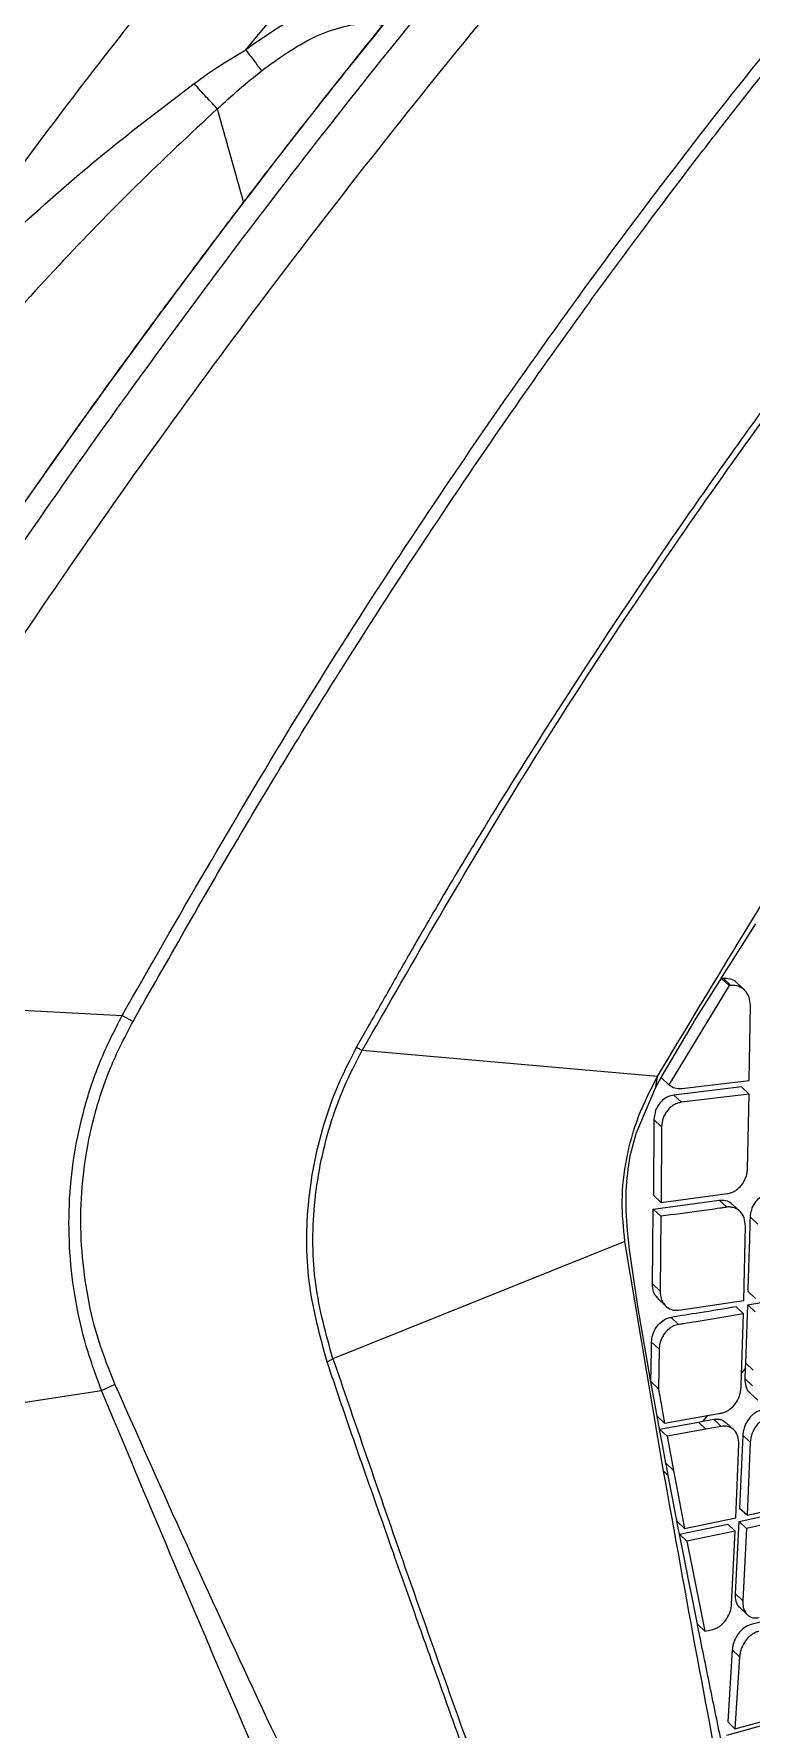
# Model space of a CAD drawing. Extents: x 400 to 501, y 484 to 634.
# Drawn here: x 407.771 to 409.383, y 582.568 to 586.378 of the extents above; entities that cross this region are included whole.
import ezdxf

# ---------------------------------------------------------------- set-up
doc = ezdxf.new("R2010")
doc.units = 0
doc.header["$MEASUREMENT"] = 0
doc.layers.add('DIM', color=3, linetype='Continuous')
doc.layers.add('GEOMETRY', color=3, linetype='Continuous', lineweight=25)

# ---------------------------------------------------------------- blocks, each defined once
blk = doc.blocks.new('2026 GRANDEE')
at = {"layer": 'GEOMETRY', "ltscale": 16}
for p, q in [((-42.2414, -10.6303), (-42.1828, -10.8405)), ((-41.0959, -12.5646), (-41.0304, -12.4619)), ((-41.1086, -12.5847), (-41.0959, -12.5646)), ((-41.091, -12.6011), (-41.2263, -12.8238)), ((-41.1683, -12.6805), (-41.1083, -12.5847)), ((-41.091, -12.6011), (-41.1083, -12.5848)), ((-41.087, -12.6007), (-41.1043, -12.5844)), ((-41.0565, -12.6109), (-41.0737, -12.5946)), ((-41.0456, -12.8143), (-41.0429, -12.6453)), ((-42.4554, -12.6683), (-42.4308, -12.6815)), ((-41.1764, -12.6936), (-41.1683, -12.6805)), ((-41.2436, -12.8074), (-41.1764, -12.6936)), ((-41.2517, -12.8051), (-41.9154, -12.7466)), ((-41.3, -12.9332), (-41.2557, -12.8297)), ((-41.2558, -12.8297), (-41.2438, -12.8073)), ((-41.2557, -12.8297), (-41.2518, -12.805)), ((-41.2436, -12.8075), (-41.2263, -12.8238)), ((-41.0632, -12.8289), (-41.2149, -12.8472)), ((-41.1974, -12.8325), (-41.0456, -12.8144)), ((-41.0461, -12.845), (-41.0632, -12.8288)), ((-41.1976, -12.8634), (-41.2149, -12.8471)), ((-41.0461, -12.845), (-41.1976, -12.8634)), ((-41.0496, -13.0132), (-41.0461, -12.845)), ((-41.2597, -12.902), (-41.2609, -13.0724)), ((-41.2425, -12.9183), (-41.2597, -12.902)), ((-41.3133, -12.984), (-41.3, -12.9332)), ((-41.2425, -12.9183), (-41.2438, -13.0886)), ((-41.2438, -13.0886), (-41.0941, -13.0685)), ((-41.2632, -13.2714), (-41.2612, -13.1033)), ((-41.2612, -13.1033), (-41.1132, -13.0832)), ((-41.2612, -13.1033), (-41.2441, -13.1195)), ((-41.2438, -13.0886), (-41.261, -13.0724)), ((-41.0962, -13.0992), (-41.1132, -13.0832)), ((-41.0669, -13.1082), (-41.0838, -13.0922)), ((-41.2441, -13.1195), (-41.2461, -13.2875)), ((-41.0575, -13.3087), (-41.0542, -13.1413)), ((-41.0261, -13.1375), (-41.043, -13.1215)), ((-41.2382, -13.6924), (-41.325, -13.1766)), ((-41.3149, -13.1944), (-41.3194, -13.1523)), ((-41.2967, -13.3173), (-41.3149, -13.1944)), ((-41.2461, -13.2875), (-41.2632, -13.2714)), ((-41.049, -13.3186), (-40.9308, -13.2976)), ((-41.0312, -13.3042), (-41.048, -13.2884)), ((-41.2669, -13.4914), (-41.2966, -13.3175)), ((-41.2501, -13.3054), (-41.2331, -13.3215)), ((-41.2042, -13.3305), (-41.0575, -13.3087)), ((-41.0585, -13.339), (-41.0753, -13.3231)), ((-41.0536, -13.4495), (-41.049, -13.3186)), ((-41.0322, -13.3345), (-41.049, -13.3186)), ((-41.2213, -13.3467), (-41.2044, -13.3627)), ((-41.0639, -13.499), (-41.0585, -13.339)), ((-41.2481, -13.4186), (-41.2651, -13.4025)), ((-41.9945, -13.4467), (-41.9817, -13.4397)), ((-41.2481, -13.4186), (-41.2497, -13.5072)), ((-41.054, -13.4606), (-41.0536, -13.4495)), ((-41.0368, -13.4653), (-41.0536, -13.4495)), ((-41.054, -13.4606), (-41.0629, -13.4717)), ((-41.0549, -13.4846), (-41.054, -13.4606)), ((-41.0382, -13.5004), (-41.0549, -13.4846)), ((-42.5015, -13.511), (-42.4714, -13.4971)), ((-41.2526, -13.5687), (-41.2666, -13.4912)), ((-41.2497, -13.5072), (-41.2666, -13.4912)), ((-41.0432, -13.5173), (-41.0265, -13.5331)), ((-41.2358, -13.5846), (-41.1149, -13.5629)), ((-41.2476, -13.5982), (-41.2529, -13.569)), ((-41.2358, -13.5846), (-41.2527, -13.5686)), ((-41.2476, -13.5981), (-41.1597, -13.5823)), ((-41.2473, -13.5981), (-41.2304, -13.614)), ((-41.2409, -13.6324), (-41.2472, -13.598)), ((-41.1429, -13.5982), (-41.2304, -13.614)), ((-41.1597, -13.5823), (-41.1497, -13.5804)), ((-41.1429, -13.5982), (-41.1597, -13.5823)), ((-41.1392, -13.5673), (-41.1497, -13.5804)), ((-41.1497, -13.5804), (-41.1253, -13.5759)), ((-41.1085, -13.5917), (-41.1429, -13.5982)), ((-41.1085, -13.5917), (-41.1253, -13.5759)), ((-41.0805, -13.5994), (-41.0972, -13.5836)), ((-41.2329, -13.6747), (-41.2409, -13.6324)), ((-41.2304, -13.614), (-41.2161, -13.6906)), ((-41.0757, -13.7971), (-41.0688, -13.6321)), ((-41.0599, -13.6112), (-41.0671, -13.776)), ((-41.0432, -13.627), (-41.0598, -13.6112)), ((-41.0432, -13.627), (-41.0504, -13.7917)), ((-41.2312, -13.6837), (-41.2329, -13.6747)), ((-41.2161, -13.6906), (-41.2329, -13.6747)), ((-41.2277, -13.7023), (-41.2312, -13.6838)), ((-41.2121, -13.7835), (-41.2278, -13.7022)), ((-41.2161, -13.6906), (-41.1911, -13.8212)), ((-41.2104, -13.7923), (-41.2121, -13.7835)), ((-41.2079, -13.8053), (-41.2104, -13.7923)), ((-41.0685, -13.8059), (-40.9315, -13.7752)), ((-41.0504, -13.7917), (-41.0671, -13.776)), ((-40.915, -13.7908), (-41.0518, -13.8215)), ((-41.0504, -13.7917), (-40.9119, -13.761)), ((-41.1911, -13.8212), (-41.2079, -13.8054)), ((-41.2024, -13.8342), (-41.0937, -13.8113)), ((-41.1911, -13.8212), (-41.0757, -13.7972)), ((-41.0771, -13.827), (-41.1855, -13.85)), ((-41.0937, -13.8113), (-41.0771, -13.827)), ((-41.0851, -13.9911), (-41.0771, -13.827)), ((-41.0767, -13.968), (-41.0685, -13.8059)), ((-41.0518, -13.8215), (-41.0684, -13.8059)), ((-41.0518, -13.8215), (-41.0601, -13.9837)), ((-41.1845, -13.9238), (-41.2022, -13.8341)), ((-41.1855, -13.85), (-41.2022, -13.8342)), ((-41.1855, -13.85), (-41.1452, -14.0523)), ((-41.1837, -13.9279), (-41.1845, -13.9238)), ((-41.1834, -13.9294), (-41.1837, -13.9279)), ((-41.1755, -13.9688), (-41.1834, -13.9294)), ((-41.1618, -14.0366), (-41.1755, -13.9689)), ((-41.0601, -13.9837), (-41.0767, -13.968)), ((-41.0661, -13.9997), (-41.0495, -14.0153)), ((-40.9064, -14.0031), (-41.0414, -14.0371)), ((-41.1452, -14.0523), (-41.1618, -14.0367)), ((-41.1452, -14.0523), (-41.1276, -14.0482)), ((-41.0838, -14.0943), (-41.094, -14.2562)), ((-41.0673, -14.1098), (-41.0838, -14.0943)), ((-41.0673, -14.1098), (-41.0776, -14.2717)), ((-41.096, -14.2855), (-40.9635, -14.2491)), ((-41.0776, -14.2717), (-40.9448, -14.2356)), ((-41.0776, -14.2717), (-41.094, -14.2562))]:
    blk.add_line(p, q, dxfattribs=at)
at = {"layer": 'GEOMETRY', "ltscale": 16, "flags": 128}
for points in [[(-41.087, -12.6007), (-41.0893, -12.6009), (-41.091, -12.6011)], [(-43.1913, -12.6288), (-42.7793, -12.6509), (-42.4555, -12.6683)], [(-41.325, -13.1766), (-41.6532, -13.3081), (-41.9815, -13.4397)], [(-43.2593, -13.6269), (-42.835, -13.562), (-42.5015, -13.511)], [(-41.0641, -13.5053), (-41.0639, -13.5018), (-41.0639, -13.499)]]:
    blk.add_lwpolyline(points, dxfattribs=at)
at = {"layer": 'GEOMETRY', "ltscale": 16}
for points, knots in [([(-45.9514, -13.3107), (-45.8033, -13.0357), (-45.5087, -12.4889), (-45.1362, -11.8753), (-44.8657, -11.4533), (-44.7068, -11.2126), (-44.5423, -10.9704), (-44.3613, -10.7115), (-44.0257, -10.2469), (-43.5214, -9.5953), (-42.8346, -8.7946), (-42.1791, -8.1048), (-41.5672, -7.5146), (-41.0084, -7.0135), (-40.5326, -6.6169), (-40.1496, -6.3143), (-39.8662, -6.0981), (-39.5827, -5.8893), (-39.3147, -5.6985), (-38.9061, -5.4164), (-38.3432, -5.05), (-37.599, -4.6027), (-37.0869, -4.3272), (-36.8294, -4.1887)], [0, 0, 0, 0, 0.071478, 0.142152, 0.164219, 0.186221, 0.208164, 0.23124, 0.25853, 0.33935, 0.419742, 0.49991, 0.55706, 0.614293, 0.671682, 0.698814, 0.726004, 0.753262, 0.779402, 0.801319, 0.866902, 0.933096, 1, 1, 1, 1]), ([(-38.5432, -6.0347), (-38.7588, -6.1711), (-39.1951, -6.4469), (-39.8326, -6.902), (-40.4612, -7.3931), (-41.0726, -7.9208), (-41.6606, -8.4805), (-42.2203, -9.0686), (-42.748, -9.6801), (-43.2389, -10.3086), (-43.6936, -10.9457), (-43.9692, -11.3815), (-44.1054, -11.5969)], [0, 0, 0, 0, 0.096388, 0.195023, 0.295826, 0.397716, 0.500085, 0.602465, 0.704379, 0.805192, 0.903705, 1, 1, 1, 1]), ([(-38.4121, -6.2479), (-38.6246, -6.3824), (-39.0544, -6.6544), (-39.6825, -7.1032), (-40.3015, -7.5872), (-40.9036, -8.1071), (-41.4827, -8.6584), (-42.034, -9.2375), (-42.5539, -9.8398), (-43.0377, -10.4587), (-43.4861, -11.0863), (-43.7579, -11.5157), (-43.8922, -11.728)], [0, 0, 0, 0, 0.096434, 0.195093, 0.295893, 0.397757, 0.500085, 0.602425, 0.704313, 0.805122, 0.903658, 1, 1, 1, 1]), ([(-43.189, -12.392), (-43.0672, -12.1984), (-42.824, -11.812), (-42.4322, -11.25), (-42.0214, -10.7025), (-41.59, -10.17), (-41.1388, -9.6533), (-40.6689, -9.154), (-40.1814, -8.6729), (-39.6767, -8.2107), (-39.1552, -7.7673), (-38.6171, -7.3443), (-38.0651, -6.9394), (-37.685, -6.6885), (-37.4947, -6.5629)], [0, 0, 0, 0, 0.083512, 0.166712, 0.249853, 0.333077, 0.416479, 0.499832, 0.583025, 0.666209, 0.749518, 0.832976, 0.916394, 1, 1, 1, 1]), ([(-43.0921, -12.4567), (-42.9462, -12.2263), (-42.6547, -11.7659), (-42.1781, -11.1008), (-41.6742, -10.4561), (-41.1412, -9.8341), (-40.6129, -9.2693), (-40.0957, -8.7582), (-39.5941, -8.2973), (-39.0757, -7.855), (-38.5408, -7.433), (-37.992, -7.0295), (-37.6141, -6.7797), (-37.4251, -6.6548)], [0, 0, 0, 0, 0.100069, 0.199912, 0.299747, 0.399786, 0.499827, 0.583023, 0.66622, 0.749552, 0.833045, 0.916507, 1, 1, 1, 1]), ([(-38.8805, -7.0982), (-39.0828, -7.2415), (-39.4865, -7.5274), (-40.0651, -7.9904), (-40.6218, -8.4756), (-41.1548, -8.9853), (-41.6644, -9.5183), (-42.1497, -10.075), (-42.6127, -10.6536), (-42.8986, -11.0573), (-43.042, -11.2596)], [0, 0, 0, 0, 0.125663, 0.250769, 0.375483, 0.499993, 0.624505, 0.749222, 0.874332, 1, 1, 1, 1]), ([(-42.4555, -12.6683), (-42.3301, -12.4491), (-42.0791, -12.0106), (-41.6643, -11.3751), (-41.2204, -10.7612), (-40.7449, -10.1746), (-40.2386, -9.6177), (-39.6969, -9.0945), (-39.1233, -8.6027), (-38.5221, -8.1427), (-37.9004, -7.7105), (-37.4703, -7.4495), (-37.2552, -7.3189)], [0, 0, 0, 0, 0.100262, 0.200594, 0.3008419, 0.4004929, 0.4997617, 0.5991068, 0.6990092, 0.7993777, 0.8996698, 1, 1, 1, 1]), ([(-42.4308, -12.6815), (-42.3533, -12.5449), (-42.2057, -12.2853), (-41.9847, -11.9218), (-41.7787, -11.603), (-41.5913, -11.3268), (-41.425, -11.092), (-41.282, -10.8976), (-41.1797, -10.7628), (-41.1126, -10.6763), (-41.0743, -10.6273), (-41.0235, -10.5629), (-40.9575, -10.4805), (-40.8741, -10.3783), (-40.7892, -10.2765), (-40.6442, -10.1062), (-40.4856, -9.9275), (-40.3349, -9.766), (-40.268, -9.6958), (-40.2384, -9.6651), (-40.2254, -9.6517), (-40.2197, -9.6457), (-40.2171, -9.6431), (-40.2159, -9.6419), (-40.2154, -9.6413), (-40.2152, -9.6411), (-40.2152, -9.6411), (-40.2151, -9.6411), (-40.2151, -9.641), (-40.2149, -9.6409), (-40.2143, -9.6402), (-40.2118, -9.6376), (-40.2017, -9.6273), (-40.1794, -9.6043), (-40.1409, -9.5652), (-40.08, -9.5039), (-39.9932, -9.418), (-39.8764, -9.3055), (-39.7733, -9.2091), (-39.6924, -9.1351), (-39.6423, -9.0896), (-39.5896, -9.0424), (-39.5344, -8.9936), (-39.4765, -8.943), (-39.4161, -8.8907), (-39.3546, -8.8382), (-39.1541, -8.6691), (-38.8066, -8.3914), (-38.3, -8.0208), (-37.7788, -7.6684), (-37.4207, -7.4519), (-37.2416, -7.3436)], [0, 0, 0, 0, 0.062481, 0.118844, 0.169135, 0.213352, 0.251461, 0.283422, 0.309236, 0.318658, 0.3269, 0.333965, 0.351242, 0.368824, 0.386373, 0.403893, 0.457678, 0.481272, 0.491642, 0.496202, 0.498209, 0.499091, 0.49948, 0.499651, 0.499785, 0.499785, 0.499785, 0.499787, 0.499791, 0.499809, 0.499878, 0.500152, 0.501246, 0.505611, 0.512881, 0.523059, 0.53994, 0.561408, 0.587481, 0.596044, 0.605011, 0.61438, 0.624154, 0.634334, 0.64492, 0.655914, 0.66648, 0.749216, 0.832806, 0.916374, 1, 1, 1, 1]), ([(-41.9284, -12.7398), (-41.9203, -12.7257), (-41.8993, -12.6887), (-41.8611, -12.6213), (-41.8166, -12.5431), (-41.7727, -12.4667), (-41.7346, -12.4016), (-41.698, -12.3401), (-41.6606, -12.2783), (-41.5922, -12.1664), (-41.493, -12.0081), (-41.327, -11.7524), (-41.1188, -11.4482), (-40.8485, -11.0787), (-40.5502, -10.6989), (-40.2204, -10.3134), (-39.845, -9.9114), (-39.4148, -9.4957), (-38.926, -9.0719), (-38.4714, -8.7164), (-38.0621, -8.4211), (-37.7982, -8.2425), (-37.6242, -8.1293), (-37.5428, -8.0771), (-37.4607, -8.0254), (-37.3807, -7.9756), (-37.2984, -7.9252), (-37.2172, -7.8767), (-37.1607, -7.8431), (-37.1346, -7.8276)], [0, 0, 0, 0, 0.007015, 0.018363, 0.033423, 0.04585, 0.056436, 0.065972, 0.076735, 0.087613, 0.12255, 0.157338, 0.219068, 0.281467, 0.354683, 0.427219, 0.500115, 0.591822, 0.685047, 0.779146, 0.840884, 0.903128, 0.916964, 0.930722, 0.945004, 0.958992, 0.971501, 0.986828, 1, 1, 1, 1]), ([(-41.9154, -12.7466), (-41.7999, -12.5452), (-41.569, -12.1425), (-41.1846, -11.5607), (-40.7743, -10.9983), (-40.3359, -10.46), (-39.8678, -9.9507), (-39.3698, -9.4714), (-38.8433, -9.0207), (-38.2918, -8.5984), (-37.7209, -8.201), (-37.3255, -7.9609), (-37.1278, -7.8409)], [0, 0, 0, 0, 0.100345, 0.20059, 0.300906, 0.400755, 0.500092, 0.599382, 0.699069, 0.799349, 0.899659, 1, 1, 1, 1]), ([(-41.2517, -12.8051), (-41.1217, -12.5886), (-40.8616, -12.1557), (-40.4226, -11.537), (-39.9492, -10.9445), (-39.4379, -10.3844), (-38.8899, -9.8605), (-38.3091, -9.3741), (-37.702, -8.9217), (-37.2768, -8.6521), (-37.0642, -8.5173)], [0, 0, 0, 0, 0.125001, 0.250001, 0.375003, 0.499997, 0.624991, 0.749994, 0.874996, 1, 1, 1, 1]), ([(-42.1775, -10.4978), (-41.9858, -10.2673), (-41.603, -9.8069), (-41.185, -9.378), (-40.9763, -9.1638)], [0, 0, 0, 0, 0.500557, 1, 1, 1, 1]), ([(-43.23, -12.3606), (-43.0961, -12.1499), (-42.8287, -11.7291), (-42.395, -11.1182), (-41.9409, -10.5218), (-41.618, -10.14), (-41.4565, -9.9489)], [0, 0, 0, 0, 0.250206, 0.499886, 0.749717, 1, 1, 1, 1]), ([(-41.4572, -9.9483), (-41.5186, -10.0198), (-41.6346, -10.1551), (-41.7953, -10.3494), (-41.9347, -10.522), (-42.0533, -10.6724), (-42.1521, -10.7999), (-42.2345, -10.908), (-42.3179, -11.019), (-42.4164, -11.152), (-42.5403, -11.3229), (-42.6858, -11.5289), (-42.8517, -11.7709), (-43.0366, -12.05), (-43.1628, -12.2505), (-43.2297, -12.3567)], [0, 0, 0, 0, 0.094322, 0.178487, 0.252523, 0.316453, 0.370293, 0.414056, 0.452658, 0.509389, 0.579876, 0.664129, 0.762178, 0.87409, 1, 1, 1, 1]), ([(-41.8221, -10.3832), (-41.8249, -10.3825), (-41.8518, -10.3757), (-41.9053, -10.3764), (-41.9792, -10.3884), (-42.0739, -10.4247), (-42.136, -10.4685), (-42.1775, -10.4978)], [0, 0, 0, 0, 0.02303, 0.215838, 0.409821, 0.605894, 1, 1, 1, 1]), ([(-42.1421, -10.545), (-42.1044, -10.5174), (-42.0489, -10.4768), (-41.9652, -10.4456), (-41.9116, -10.436), (-41.8802, -10.4404), (-41.8694, -10.4419)], [0, 0, 0, 0, 0.464778, 0.682889, 0.891709, 1, 1, 1, 1]), ([(-42.2936, -10.5736), (-42.275, -10.5601), (-42.2376, -10.533), (-42.1976, -10.5096), (-42.1775, -10.4978)], [0, 0, 0, 0, 0.495449, 1, 1, 1, 1]), ([(-42.1775, -10.4978), (-42.1711, -10.5064), (-42.1582, -10.5235), (-42.1475, -10.5378), (-42.1421, -10.545)], [0, 0, 0, 0, 0.5, 1, 1, 1, 1]), ([(-42.2414, -10.6303), (-42.2251, -10.6155), (-42.1928, -10.5861), (-42.1589, -10.5586), (-42.1421, -10.545)], [0, 0, 0, 0, 0.504772, 1, 1, 1, 1]), ([(-43.042, -11.2596), (-42.9858, -11.1972), (-42.8738, -11.0726), (-42.6894, -10.897), (-42.4978, -10.7285), (-42.3617, -10.6252), (-42.2936, -10.5736)], [0, 0, 0, 0, 0.25183, 0.501944, 0.750954, 1, 1, 1, 1]), ([(-42.2414, -10.6303), (-42.2452, -10.6262), (-42.2529, -10.6181), (-42.266, -10.6039), (-42.2798, -10.5889), (-42.289, -10.5787), (-42.2936, -10.5736)], [0, 0, 0, 0, 0.25, 0.5, 0.75, 1, 1, 1, 1]), ([(-42.2414, -10.6303), (-42.3025, -10.6873), (-42.4247, -10.8014), (-42.5987, -10.9816), (-42.7672, -11.167), (-42.8722, -11.2959), (-42.9247, -11.3605)], [0, 0, 0, 0, 0.2492717, 0.4988, 0.7490434, 1, 1, 1, 1]), ([(-41.1083, -12.5848), (-41.1075, -12.5847), (-41.1062, -12.5845), (-41.1049, -12.5844), (-41.1043, -12.5843)], [0, 0, 0, 0, 0.559989, 1, 1, 1, 1]), ([(-41.1043, -12.5843), (-41.0992, -12.5845), (-41.089, -12.5847), (-41.0786, -12.5893), (-41.0748, -12.594), (-41.0741, -12.5949)], [0, 0, 0, 0, 0.448901, 0.896625, 1, 1, 1, 1]), ([(-41.0429, -12.6453), (-41.0435, -12.6389), (-41.0447, -12.626), (-41.0546, -12.6111), (-41.069, -12.6011), (-41.0811, -12.6008), (-41.087, -12.6007)], [0, 0, 0, 0, 0.250512, 0.502913, 0.753921, 1, 1, 1, 1]), ([(-42.5015, -13.511), (-42.5137, -13.4783), (-42.538, -13.4129), (-42.5693, -13.2746), (-42.5797, -13.1298), (-42.5652, -12.9839), (-42.5417, -12.8753), (-42.5064, -12.7688), (-42.4724, -12.7019), (-42.4554, -12.6683)], [0, 0, 0, 0, 0.125715, 0.2513189, 0.5006821, 0.6256431, 0.7507322, 0.8750398, 1, 1, 1, 1]), ([(-42.4715, -13.497), (-42.4841, -13.4655), (-42.5094, -13.4026), (-42.5419, -13.2688), (-42.553, -13.1283), (-42.5392, -12.9866), (-42.5162, -12.8814), (-42.4814, -12.7783), (-42.4477, -12.7138), (-42.4308, -12.6815)], [0, 0, 0, 0, 0.126001, 0.2516189, 0.5011886, 0.626193, 0.7511755, 0.8751458, 1, 1, 1, 1]), ([(-41.9946, -13.4467), (-42.01, -13.3906), (-42.0409, -13.2785), (-42.0428, -13.0955), (-42.0137, -12.9428), (-41.9718, -12.8243), (-41.9429, -12.768), (-41.9284, -12.7398)], [0, 0, 0, 0, 0.250615, 0.500738, 0.749747, 0.874802, 1, 1, 1, 1]), ([(-41.9817, -13.4397), (-41.997, -13.3846), (-42.0274, -13.2745), (-42.0288, -13.0946), (-41.9997, -12.9449), (-41.9582, -12.829), (-41.9296, -12.774), (-41.9154, -12.7466)], [0, 0, 0, 0, 0.251367, 0.501784, 0.750726, 0.875561, 1, 1, 1, 1]), ([(-41.9284, -12.7398), (-41.9258, -12.7411), (-41.9213, -12.7435), (-41.9172, -12.7457), (-41.9154, -12.7466)], [0, 0, 0, 0, 0.559961, 1, 1, 1, 1]), ([(-41.325, -13.1766), (-41.3282, -13.1463), (-41.3346, -13.0857), (-41.3234, -12.99), (-41.2977, -12.8945), (-41.2671, -12.8349), (-41.2517, -12.8051)], [0, 0, 0, 0, 0.250021, 0.500031, 0.750026, 1, 1, 1, 1]), ([(-41.2263, -12.8238), (-41.222, -12.8267), (-41.2136, -12.8325), (-41.2028, -12.8325), (-41.1974, -12.8325)], [0, 0, 0, 0, 0.504799, 1, 1, 1, 1]), ([(-41.2149, -12.8471), (-41.2195, -12.8481), (-41.2287, -12.8501), (-41.2415, -12.859), (-41.2515, -12.8712), (-41.2583, -12.8861), (-41.2592, -12.8965), (-41.2597, -12.902)], [0, 0, 0, 0, 0.197973, 0.396271, 0.588507, 0.782417, 1, 1, 1, 1]), ([(-41.1976, -12.8634), (-41.2006, -12.8639), (-41.2065, -12.865), (-41.2151, -12.8691), (-41.2229, -12.8746), (-41.2296, -12.8816), (-41.2352, -12.8899), (-41.2409, -12.9021), (-41.2418, -12.9118), (-41.2425, -12.9183)], [0, 0, 0, 0, 0.128389, 0.253458, 0.376092, 0.497224, 0.619389, 0.746433, 1, 1, 1, 1]), ([(-41.3194, -13.1516), (-41.3215, -13.1221), (-41.3253, -13.0674), (-41.3171, -13.0106), (-41.3134, -12.9845)], [0, 0, 0, 0, 0.540341, 1, 1, 1, 1]), ([(-41.0941, -13.0685), (-41.0912, -13.0679), (-41.0855, -13.0667), (-41.0772, -13.0625), (-41.0695, -13.0568), (-41.0607, -13.0475), (-41.0542, -13.0359), (-41.0504, -13.0233), (-41.0499, -13.0167), (-41.0496, -13.0132)], [0, 0, 0, 0, 0.126578, 0.25122, 0.374704, 0.497905, 0.732718, 0.862235, 1, 1, 1, 1]), ([(-41.043, -13.1215), (-41.0424, -13.116), (-41.0411, -13.1049), (-41.0332, -13.0889), (-41.022, -13.0764), (-41.0099, -13.0687), (-41.002, -13.0669), (-40.9987, -13.0661)], [0, 0, 0, 0, 0.221499, 0.443506, 0.653056, 0.851267, 1, 1, 1, 1]), ([(-41.0962, -13.0992), (-41.0962, -13.0992), (-41.0962, -13.0992), (-41.0963, -13.0993), (-41.0967, -13.0993), (-41.098, -13.0996), (-41.1031, -13.1004), (-41.1234, -13.1032), (-41.1713, -13.1098), (-41.2154, -13.1157), (-41.2441, -13.1195)], [0, 0, 0, 0, 0.000271, 0.000736, 0.002261, 0.007704, 0.028188, 0.107569, 0.420012, 1, 1, 1, 1]), ([(-41.1132, -13.0832), (-41.1083, -13.0831), (-41.0986, -13.0829), (-41.0886, -13.0871), (-41.0849, -13.0917), (-41.0842, -13.0926)], [0, 0, 0, 0, 0.44311, 0.885224, 1, 1, 1, 1]), ([(-41.0542, -13.1413), (-41.0548, -13.1351), (-41.0559, -13.1225), (-41.0637, -13.1105), (-41.0726, -13.1034), (-41.0813, -13.0996), (-41.0892, -13.0986), (-41.0948, -13.0986), (-41.096, -13.0991), (-41.0962, -13.0992)], [0, 0, 0, 0, 0.250544, 0.501012, 0.632842, 0.77677, 0.933594, 0.991621, 1, 1, 1, 1]), ([(-41.048, -13.2884), (-41.047, -13.2572), (-41.0453, -13.2017), (-41.0437, -13.146), (-41.043, -13.1215)], [0, 0, 0, 0, 0.56, 1, 1, 1, 1]), ([(-41.2497, -13.305), (-41.2524, -13.3024), (-41.2586, -13.296), (-41.2627, -13.2836), (-41.263, -13.2745), (-41.2632, -13.2714)], [0, 0, 0, 0, 0.322777, 0.766772, 1, 1, 1, 1]), ([(-41.2461, -13.2875), (-41.2456, -13.2938), (-41.2447, -13.3044), (-41.2392, -13.3146), (-41.2321, -13.3232), (-41.2235, -13.3288), (-41.2127, -13.3312), (-41.2069, -13.3307), (-41.2042, -13.3305)], [0, 0, 0, 0, 0.250285, 0.417589, 0.5027, 0.75293, 0.880884, 1, 1, 1, 1]), ([(-41.0753, -13.3231), (-41.1025, -13.3276), (-41.151, -13.3357), (-41.1998, -13.3433), (-41.2213, -13.3467)], [0, 0, 0, 0, 0.56, 1, 1, 1, 1]), ([(-41.2651, -13.4025), (-41.2646, -13.3969), (-41.2635, -13.3857), (-41.2557, -13.3695), (-41.2445, -13.3569), (-41.2324, -13.3492), (-41.2247, -13.3474), (-41.2213, -13.3467)], [0, 0, 0, 0, 0.222897, 0.446346, 0.65618, 0.85343, 1, 1, 1, 1]), ([(-41.2044, -13.3627), (-41.2065, -13.3631), (-41.2122, -13.364), (-41.2203, -13.3683), (-41.2287, -13.3746), (-41.2353, -13.3819), (-41.2409, -13.3904), (-41.2452, -13.4003), (-41.2478, -13.4098), (-41.248, -13.4161), (-41.2481, -13.4186)], [0, 0, 0, 0, 0.091974, 0.248261, 0.37216, 0.497584, 0.620134, 0.74865, 0.901116, 1, 1, 1, 1]), ([(-41.0585, -13.339), (-41.0938, -13.345), (-41.1384, -13.3527), (-41.1869, -13.3602), (-41.2, -13.3624), (-41.2039, -13.3627), (-41.2044, -13.3627)], [0, 0, 0, 0, 0.730236, 0.922652, 0.991432, 1, 1, 1, 1]), ([(-41.2667, -13.4912), (-41.2664, -13.4746), (-41.2658, -13.4451), (-41.2653, -13.4155), (-41.2651, -13.4025)], [0, 0, 0, 0, 0.56, 1, 1, 1, 1]), ([(-41.1192, -16.4353), (-41.1183, -16.4319), (-41.1133, -16.4124), (-41.1051, -16.3732), (-41.1008, -16.3212), (-41.1006, -16.2661), (-41.1024, -16.2084), (-41.1083, -16.1372), (-41.1213, -16.0504), (-41.1447, -15.9463), (-41.1755, -15.8182), (-41.2143, -15.6798), (-41.2623, -15.5245), (-41.3187, -15.3529), (-41.3835, -15.1656), (-41.4535, -14.9694), (-41.5261, -14.7671), (-41.6022, -14.5557), (-41.6728, -14.3605), (-41.7347, -14.1884), (-41.789, -14.0362), (-41.8464, -13.8737), (-41.9035, -13.7118), (-41.9536, -13.5688), (-41.9821, -13.4835), (-41.9944, -13.4466)], [0, 0, 0, 0, 0.009738, 0.054602, 0.100033, 0.132056, 0.170263, 0.205637, 0.248795, 0.300159, 0.346151, 0.397485, 0.446642, 0.498592, 0.555879, 0.611205, 0.664279, 0.721091, 0.779345, 0.816197, 0.852883, 0.894557, 0.93795, 0.973138, 1, 1, 1, 1]), ([(-41.9814, -13.4396), (-41.935, -13.5748), (-41.8421, -13.8455), (-41.7022, -14.2409), (-41.5633, -14.6247), (-41.431, -14.9938), (-41.3233, -15.2974), (-41.2439, -15.5406), (-41.1865, -15.7282), (-41.1439, -15.9004), (-41.1088, -16.0609), (-41.0962, -16.213), (-41.0975, -16.3399), (-41.1118, -16.4033), (-41.119, -16.4351)], [0, 0, 0, 0, 0.099304, 0.198802, 0.298385, 0.398317, 0.498406, 0.560917, 0.623789, 0.687365, 0.750255, 0.83339, 0.916532, 1, 1, 1, 1]), ([(-41.043, -13.5171), (-41.0434, -13.5168), (-41.0482, -13.5139), (-41.0537, -13.5027), (-41.0545, -13.4906), (-41.0549, -13.4846)], [0, 0, 0, 0, 0.040102, 0.521686, 1, 1, 1, 1]), ([(-41.334, -16.6546), (-41.3292, -16.6364), (-41.3197, -16.5999), (-41.3175, -16.5251), (-41.3263, -16.4305), (-41.3499, -16.3113), (-41.3899, -16.1648), (-41.45, -15.9918), (-41.5256, -15.7947), (-41.6244, -15.5542), (-41.7465, -15.2685), (-41.8897, -14.9392), (-42.0391, -14.5961), (-42.1922, -14.242), (-42.3469, -13.8804), (-42.45, -13.6343), (-42.5015, -13.5114)], [0, 0, 0, 0, 0.06234, 0.124818, 0.187363, 0.250453, 0.313852, 0.376637, 0.439459, 0.502671, 0.586016, 0.668823, 0.751617, 0.834542, 0.917364, 1, 1, 1, 1]), ([(-41.2589, -16.6051), (-41.2526, -16.585), (-41.24, -16.5449), (-41.231, -16.4637), (-41.2359, -16.3636), (-41.2572, -16.2392), (-41.2983, -16.0887), (-41.3612, -15.9136), (-41.4414, -15.7168), (-41.5465, -15.4795), (-41.6766, -15.2005), (-41.8292, -14.8806), (-41.988, -14.5482), (-42.1498, -14.2056), (-42.3121, -13.8554), (-42.4184, -13.6164), (-42.4715, -13.497)], [0, 0, 0, 0, 0.062319, 0.124752, 0.187451, 0.250906, 0.314486, 0.37751, 0.44061, 0.503895, 0.587131, 0.669779, 0.75236, 0.835034, 0.917583, 1, 1, 1, 1]), ([(-41.2497, -13.5072), (-41.2471, -13.5216), (-41.2425, -13.5475), (-41.2379, -13.5732), (-41.2358, -13.5846)], [0, 0, 0, 0, 0.5578256, 1, 1, 1, 1]), ([(-41.1075, -13.5615), (-41.1047, -13.5608), (-41.0992, -13.5594), (-41.0911, -13.5549), (-41.0835, -13.5489), (-41.075, -13.5394), (-41.0687, -13.5278), (-41.0649, -13.5153), (-41.0644, -13.5087), (-41.0641, -13.5053)], [0, 0, 0, 0, 0.125511, 0.250495, 0.375621, 0.501387, 0.732588, 0.861761, 1, 1, 1, 1]), ([(-41.1149, -13.5629), (-41.1135, -13.5626), (-41.111, -13.5622), (-41.1085, -13.5617), (-41.1075, -13.5615)], [0, 0, 0, 0, 0.559999, 1, 1, 1, 1]), ([(-41.0166, -13.5549), (-41.0193, -13.5556), (-41.0248, -13.5571), (-41.0329, -13.5616), (-41.0403, -13.5676), (-41.0488, -13.5771), (-41.055, -13.5887), (-41.0589, -13.6011), (-41.0595, -13.6078), (-41.0599, -13.6112)], [0, 0, 0, 0, 0.126059, 0.251215, 0.376069, 0.501231, 0.7304, 0.860153, 1, 1, 1, 1]), ([(-41.1253, -13.5759), (-41.1225, -13.5755), (-41.1169, -13.5749), (-41.1069, -13.5765), (-41.1011, -13.581), (-41.0974, -13.5839)], [0, 0, 0, 0, 0.263318, 0.52504, 1, 1, 1, 1]), ([(-41.0688, -13.6321), (-41.0692, -13.6259), (-41.0701, -13.6136), (-41.0776, -13.6012), (-41.0868, -13.5943), (-41.0968, -13.5905), (-41.1042, -13.5913), (-41.1085, -13.5917)], [0, 0, 0, 0, 0.249804, 0.498539, 0.66535, 0.804456, 1, 1, 1, 1]), ([(-40.9999, -13.5706), (-41, -13.5706), (-41.0002, -13.5706), (-41.0009, -13.5707), (-41.0032, -13.5712), (-41.0084, -13.5731), (-41.0158, -13.577), (-41.0236, -13.5834), (-41.0321, -13.5929), (-41.0384, -13.6045), (-41.0422, -13.6169), (-41.0428, -13.6235), (-41.0432, -13.627)], [0, 0, 0, 0, 0.003568, 0.009887, 0.031036, 0.107674, 0.251158, 0.37516, 0.501397, 0.730507, 0.860212, 1, 1, 1, 1]), ([(-43.3589, -13.6255), (-43.3113, -13.7285), (-43.2162, -13.9347), (-43.084, -14.2244), (-42.9633, -14.4886), (-42.8579, -14.7187), (-42.767, -14.9157), (-42.6897, -15.0824), (-42.6251, -15.2209), (-42.5692, -15.3399), (-42.512, -15.4611), (-42.4463, -15.599), (-42.3686, -15.76), (-42.2829, -15.9348), (-42.2033, -16.0938), (-42.132, -16.2335), (-42.07, -16.353), (-42.0098, -16.4668), (-41.9541, -16.5701), (-41.9046, -16.6608), (-41.8818, -16.7017), (-41.8702, -16.7227)], [0, 0, 0, 0, 0.0689, 0.137893, 0.200565, 0.256849, 0.306859, 0.349957, 0.38713, 0.418396, 0.448479, 0.490082, 0.539632, 0.596792, 0.661472, 0.708868, 0.759817, 0.814529, 0.87309, 0.934808, 1, 1, 1, 1]), ([(-41.7798, -16.7666), (-41.7977, -16.7394), (-41.8337, -16.6847), (-41.9152, -16.5478), (-42.0105, -16.375), (-42.1184, -16.167), (-42.2362, -15.9283), (-42.3623, -15.661), (-42.4953, -15.3689), (-42.6349, -15.0552), (-42.7805, -14.7224), (-42.9327, -14.3716), (-43.091, -14.0069), (-43.2036, -13.7535), (-43.2598, -13.627)], [0, 0, 0, 0, 0.083648, 0.167746, 0.251461, 0.334457, 0.417447, 0.500935, 0.584376, 0.667337, 0.750217, 0.833366, 0.916826, 1, 1, 1, 1]), ([(-41.2282, -13.702), (-41.2298, -13.7004), (-41.2332, -13.6972), (-41.2366, -13.6939), (-41.2382, -13.6923)], [0, 0, 0, 0, 0.500027, 1, 1, 1, 1]), ([(-40.9047, -16.2024), (-40.8974, -16.1694), (-40.8828, -16.1033), (-40.8767, -15.9713), (-40.8818, -15.8181), (-40.8977, -15.6431), (-40.9224, -15.4495), (-40.9607, -15.2015), (-41.0153, -14.8916), (-41.0858, -14.5146), (-41.1622, -14.1148), (-41.2129, -13.8333), (-41.2382, -13.6924)], [0, 0, 0, 0, 0.080977, 0.162706, 0.245456, 0.32577, 0.407713, 0.491267, 0.616464, 0.743326, 0.871464, 1, 1, 1, 1]), ([(-41.2025, -13.8342), (-41.2035, -13.8294), (-41.2053, -13.8198), (-41.2072, -13.8102), (-41.2082, -13.8054)], [0, 0, 0, 0, 0.500015, 1, 1, 1, 1]), ([(-41.0658, -13.9994), (-41.0663, -13.9992), (-41.0708, -13.9965), (-41.0758, -13.9856), (-41.0764, -13.9739), (-41.0767, -13.968)], [0, 0, 0, 0, 0.04899, 0.52475, 1, 1, 1, 1]), ([(-41.0601, -13.9837), (-41.0602, -13.9844), (-41.0602, -13.9864), (-41.0601, -13.9923), (-41.0583, -14.0029), (-41.0526, -14.0131), (-41.0449, -14.0192), (-41.036, -14.023), (-41.0283, -14.0222), (-41.0234, -14.0217)], [0, 0, 0, 0, 0.029817, 0.081452, 0.249804, 0.499936, 0.636943, 0.765965, 1, 1, 1, 1]), ([(-41.1276, -14.0482), (-41.1249, -14.0474), (-41.1197, -14.0458), (-41.1119, -14.0411), (-41.1046, -14.0349), (-41.0963, -14.0252), (-41.0901, -14.0136), (-41.0861, -14.0012), (-41.0855, -13.9945), (-41.0851, -13.991)], [0, 0, 0, 0, 0.123477, 0.247763, 0.373381, 0.500657, 0.728973, 0.859186, 1, 1, 1, 1]), ([(-41.1546, -14.0743), (-41.1558, -14.068), (-41.1584, -14.0556), (-41.1609, -14.0431), (-41.1621, -14.0368)], [0, 0, 0, 0, 0.500004, 1, 1, 1, 1]), ([(-41.0414, -14.0371), (-41.044, -14.0379), (-41.0492, -14.0396), (-41.057, -14.0443), (-41.0642, -14.0505), (-41.0724, -14.0601), (-41.0786, -14.0716), (-41.0826, -14.0841), (-41.0834, -14.0908), (-41.0838, -14.0943)], [0, 0, 0, 0, 0.123909, 0.248324, 0.373712, 0.500531, 0.725674, 0.856738, 1, 1, 1, 1]), ([(-41.0249, -14.0527), (-41.0275, -14.0535), (-41.0328, -14.0551), (-41.0405, -14.0599), (-41.0478, -14.0661), (-41.0559, -14.0757), (-41.0621, -14.0872), (-41.0662, -14.0996), (-41.0669, -14.1063), (-41.0673, -14.1098)], [0, 0, 0, 0, 0.123932, 0.248353, 0.373731, 0.500522, 0.725686, 0.856747, 1, 1, 1, 1]), ([(-41.1002, -14.3406), (-41.1092, -14.2967), (-41.1271, -14.209), (-41.1454, -14.1191), (-41.1545, -14.0742)], [0, 0, 0, 0, 0.499976, 1, 1, 1, 1]), ([(-42.1458, -17.5514), (-42.219, -17.447), (-42.3663, -17.2371), (-42.5953, -16.8796), (-42.8287, -16.4932), (-43.0653, -16.0777), (-43.3038, -15.6372), (-43.543, -15.1748), (-43.7826, -14.694), (-43.94, -14.3649), (-44.0195, -14.1989)], [0, 0, 0, 0, 0.117936, 0.237253, 0.358125, 0.481481, 0.607276, 0.735518, 0.866552, 1, 1, 1, 1]), ([(-43.2573, -14.2062), (-43.1926, -14.3287), (-43.0639, -14.5726), (-42.8763, -14.9205), (-42.6959, -15.2506), (-42.5823, -15.4529), (-42.5261, -15.5529)], [0, 0, 0, 0, 0.254734, 0.50681, 0.75623, 1, 1, 1, 1])]:
    blk.add_open_spline(points, degree=3, knots=knots, dxfattribs=at)

msp = doc.modelspace()

# ---------------------------------------------------------------- block references
at = {"layer": 'DIM'}
msp.add_blockref('2026 GRANDEE', (450.4248, 596.8403), dxfattribs=at)

doc.saveas('drawing.dxf')
